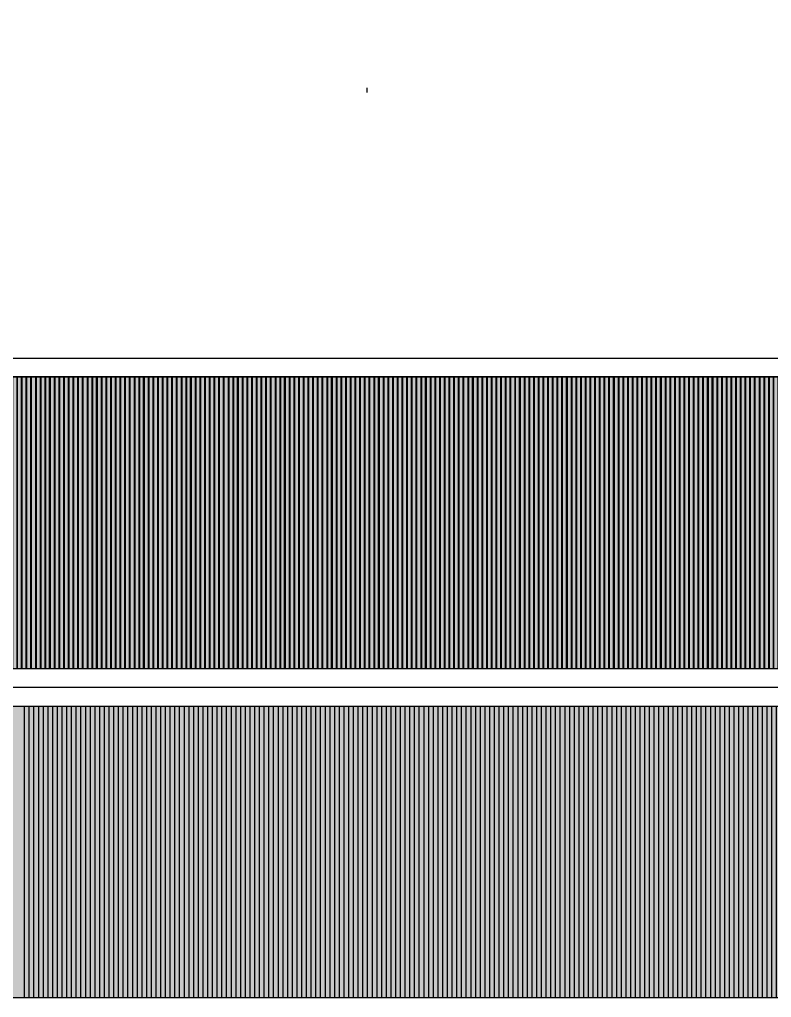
# Model space of a CAD drawing. Header units: millimetres. Extents: x -226 to 1784, y 10 to 1137.
# Drawn here: x 192.61 to 208.61, y 46.91 to 67.71 of the extents above; entities that cross this region are included whole.
import ezdxf

# ---------------------------------------------------------------- set-up
doc = ezdxf.new("R2010")
doc.units = ezdxf.units.MM
doc.linetypes.add('DOT', pattern=[6.35, 0, -6.35])
for name, color, linetype in [('График_G', 1, 'Continuous'), ('Кор сред грунта', 2, 'Continuous'), ('Макет', 7, 'Continuous'), ('Перешкоди', 7, 'Continuous')]:
    doc.layers.add(name, color=color, linetype=linetype)

# ---------------------------------------------------------------- blocks, each defined once
blk = doc.blocks.new('Кор_сред_грунта')
at = {"layer": 'Кор сред грунта'}
h = blk.add_hatch(color=256, dxfattribs=at)
h.dxf.hatch_style = 1
h.set_gradient(color1=(255, 255, 0), color2=(255, 255, 0), tint=0.59)
h.paths.add_polyline_path([(1.25, -201.893), (0.25, -201.893), (0.25, -208.093), (1.25, -208.093)])
for p, q in [((0.75, -201.893), (0.25, -201.893)), ((0.25, -201.893), (0.25, -208.093)), ((0.45, -201.893), (0.6, -201.893)), ((1.25, -201.893), (0.75, -201.893)), ((0.9, -201.893), (0.9, -201.893)), ((1.25, -208.093), (1.25, -201.893)), ((0.25, -208.093), (1.25, -208.093))]:
    blk.add_line(p, q, dxfattribs=at)
blk = doc.blocks.new('Корр_неб')
at = {"layer": 'График_G'}
h = blk.add_hatch(color=256, dxfattribs=at)
h.set_gradient(color1=(255, 0, 0), color2=(214, 0, 0), one_color=1, tint=0.42)
h.paths.add_polyline_path([(0.6, -208.893), (0, -208.893), (0, -215.093), (0.6, -215.093)])
for p, q in [((0, -208.893), (0.6, -208.893)), ((0.6, -208.893), (0.6, -215.093)), ((0, -215.093), (0.6, -215.093))]:
    blk.add_line(p, q, dxfattribs=at)

msp = doc.modelspace()

# ---------------------------------------------------------------- linework, layer by layer
at = {"layer": 'Макет', "linetype": 'DOT', "lineweight": -2}
msp.add_line((200, 227.508), (200, 60.507), dxfattribs=at)
at = {"layer": 'Макет', "lineweight": -2}
for p, q in [((20, 60.507), (390, 60.507)), ((20, 53.507), (390, 53.507))]:
    msp.add_line(p, q, dxfattribs=at)

# ---------------------------------------------------------------- block references
at = {"layer": 'Перешкоди'}
for name, p in [('Кор_сред_грунта', (191.403, 262)), ('Кор_сред_грунта', (191.41, 262)), ('Кор_сред_грунта', (191.503, 262)), ('Кор_сред_грунта', (191.51, 262)), ('Кор_сред_грунта', (191.603, 262)), ('Кор_сред_грунта', (191.61, 262)), ('Кор_сред_грунта', (191.703, 262)), ('Кор_сред_грунта', (191.71, 262)), ('Кор_сред_грунта', (191.803, 262)), ('Кор_сред_грунта', (191.81, 262)), ('Кор_сред_грунта', (191.903, 262)), ('Кор_сред_грунта', (191.91, 262)), ('Кор_сред_грунта', (192, 262)), ('Кор_сред_грунта', (192.003, 262)), ('Кор_сред_грунта', (192.01, 262)), ('Кор_сред_грунта', (192.103, 262)), ('Кор_сред_грунта', (192.11, 262)), ('Кор_сред_грунта', (192.203, 262)), ('Кор_сред_грунта', (192.21, 262)), ('Кор_сред_грунта', (192.303, 262)), ('Кор_сред_грунта', (192.31, 262)), ('Кор_сред_грунта', (192.403, 262)), ('Кор_сред_грунта', (192.41, 262)), ('Кор_сред_грунта', (192.503, 262)), ('Кор_сред_грунта', (192.51, 262)), ('Кор_сред_грунта', (192.603, 262)), ('Кор_сред_грунта', (192.61, 262)), ('Кор_сред_грунта', (192.703, 262)), ('Кор_сред_грунта', (192.71, 262)), ('Кор_сред_грунта', (192.803, 262)), ('Кор_сред_грунта', (192.81, 262)), ('Кор_сред_грунта', (192.903, 262)), ('Кор_сред_грунта', (192.91, 262)), ('Кор_сред_грунта', (193, 262)), ('Кор_сред_грунта', (193.003, 262)), ('Кор_сред_грунта', (193.01, 262)), ('Кор_сред_грунта', (193.103, 262)), ('Кор_сред_грунта', (193.11, 262)), ('Кор_сред_грунта', (193.203, 262)), ('Кор_сред_грунта', (193.21, 262)), ('Кор_сред_грунта', (193.303, 262)), ('Кор_сред_грунта', (193.31, 262)), ('Кор_сред_грунта', (193.403, 262)), ('Кор_сред_грунта', (193.41, 262)), ('Кор_сред_грунта', (193.503, 262)), ('Кор_сред_грунта', (193.51, 262)), ('Кор_сред_грунта', (193.603, 262)), ('Кор_сред_грунта', (193.61, 262)), ('Кор_сред_грунта', (193.703, 262)), ('Кор_сред_грунта', (193.71, 262)), ('Кор_сред_грунта', (193.803, 262)), ('Кор_сред_грунта', (193.81, 262)), ('Кор_сред_грунта', (193.903, 262)), ('Кор_сред_грунта', (193.91, 262)), ('Кор_сред_грунта', (194, 262)), ('Кор_сред_грунта', (194.003, 262)), ('Кор_сред_грунта', (194.01, 262)), ('Кор_сред_грунта', (194.103, 262)), ('Кор_сред_грунта', (194.11, 262)), ('Кор_сред_грунта', (194.203, 262)), ('Кор_сред_грунта', (194.21, 262)), ('Кор_сред_грунта', (194.303, 262)), ('Кор_сред_грунта', (194.31, 262)), ('Кор_сред_грунта', (194.403, 262)), ('Кор_сред_грунта', (194.41, 262)), ('Кор_сред_грунта', (194.503, 262)), ('Кор_сред_грунта', (194.51, 262)), ('Кор_сред_грунта', (194.603, 262)), ('Кор_сред_грунта', (194.61, 262)), ('Кор_сред_грунта', (194.703, 262)), ('Кор_сред_грунта', (194.71, 262)), ('Кор_сред_грунта', (194.803, 262)), ('Кор_сред_грунта', (194.81, 262)), ('Кор_сред_грунта', (194.903, 262)), ('Кор_сред_грунта', (194.91, 262)), ('Кор_сред_грунта', (195, 262)), ('Кор_сред_грунта', (195.003, 262)), ('Кор_сред_грунта', (195.01, 262)), ('Кор_сред_грунта', (195.103, 262)), ('Кор_сред_грунта', (195.11, 262)), ('Кор_сред_грунта', (195.203, 262)), ('Кор_сред_грунта', (195.21, 262)), ('Кор_сред_грунта', (195.303, 262)), ('Кор_сред_грунта', (195.31, 262)), ('Кор_сред_грунта', (195.403, 262)), ('Кор_сред_грунта', (195.41, 262)), ('Кор_сред_грунта', (195.503, 262)), ('Кор_сред_грунта', (195.51, 262)), ('Кор_сред_грунта', (195.603, 262)), ('Кор_сред_грунта', (195.61, 262)), ('Кор_сред_грунта', (195.703, 262)), ('Кор_сред_грунта', (195.71, 262)), ('Кор_сред_грунта', (195.803, 262)), ('Кор_сред_грунта', (195.81, 262)), ('Кор_сред_грунта', (195.903, 262)), ('Кор_сред_грунта', (195.91, 262)), ('Кор_сред_грунта', (196, 262)), ('Кор_сред_грунта', (196.003, 262)), ('Кор_сред_грунта', (196.01, 262)), ('Кор_сред_грунта', (196.103, 262)), ('Кор_сред_грунта', (196.11, 262)), ('Кор_сред_грунта', (196.203, 262)), ('Кор_сред_грунта', (196.21, 262)), ('Кор_сред_грунта', (196.303, 262)), ('Кор_сред_грунта', (196.31, 262)), ('Кор_сред_грунта', (196.403, 262)), ('Кор_сред_грунта', (196.41, 262)), ('Кор_сред_грунта', (196.503, 262)), ('Кор_сред_грунта', (196.51, 262)), ('Кор_сред_грунта', (196.603, 262)), ('Кор_сред_грунта', (196.61, 262)), ('Кор_сред_грунта', (196.703, 262)), ('Кор_сред_грунта', (196.71, 262)), ('Кор_сред_грунта', (196.803, 262)), ('Кор_сред_грунта', (196.81, 262)), ('Кор_сред_грунта', (196.903, 262)), ('Кор_сред_грунта', (196.91, 262)), ('Кор_сред_грунта', (197, 262)), ('Кор_сред_грунта', (197.003, 262)), ('Кор_сред_грунта', (197.01, 262)), ('Кор_сред_грунта', (197.103, 262)), ('Кор_сред_грунта', (197.11, 262)), ('Кор_сред_грунта', (197.203, 262)), ('Кор_сред_грунта', (197.21, 262)), ('Кор_сред_грунта', (197.303, 262)), ('Кор_сред_грунта', (197.31, 262)), ('Кор_сред_грунта', (197.403, 262)), ('Кор_сред_грунта', (197.41, 262)), ('Кор_сред_грунта', (197.503, 262)), ('Кор_сред_грунта', (197.51, 262)), ('Кор_сред_грунта', (197.603, 262)), ('Кор_сред_грунта', (197.61, 262)), ('Кор_сред_грунта', (197.703, 262)), ('Кор_сред_грунта', (197.71, 262)), ('Кор_сред_грунта', (197.803, 262)), ('Кор_сред_грунта', (197.81, 262)), ('Кор_сред_грунта', (197.903, 262)), ('Кор_сред_грунта', (197.91, 262)), ('Кор_сред_грунта', (198, 262)), ('Кор_сред_грунта', (198.003, 262)), ('Кор_сред_грунта', (198.01, 262)), ('Кор_сред_грунта', (198.103, 262)), ('Кор_сред_грунта', (198.11, 262)), ('Кор_сред_грунта', (198.203, 262)), ('Кор_сред_грунта', (198.21, 262)), ('Кор_сред_грунта', (198.303, 262)), ('Кор_сред_грунта', (198.31, 262)), ('Кор_сред_грунта', (198.403, 262)), ('Кор_сред_грунта', (198.41, 262)), ('Кор_сред_грунта', (198.503, 262)), ('Кор_сред_грунта', (198.51, 262)), ('Кор_сред_грунта', (198.603, 262)), ('Кор_сред_грунта', (198.61, 262)), ('Кор_сред_грунта', (198.703, 262)), ('Кор_сред_грунта', (198.71, 262)), ('Кор_сред_грунта', (198.803, 262)), ('Кор_сред_грунта', (198.81, 262)), ('Кор_сред_грунта', (198.903, 262)), ('Кор_сред_грунта', (198.91, 262)), ('Кор_сред_грунта', (199, 262)), ('Кор_сред_грунта', (199.003, 262)), ('Кор_сред_грунта', (199.01, 262)), ('Кор_сред_грунта', (199.103, 262)), ('Кор_сред_грунта', (199.11, 262)), ('Кор_сред_грунта', (199.203, 262)), ('Кор_сред_грунта', (199.21, 262)), ('Кор_сред_грунта', (199.303, 262)), ('Кор_сред_грунта', (199.31, 262)), ('Кор_сред_грунта', (199.403, 262)), ('Кор_сред_грунта', (199.41, 262)), ('Кор_сред_грунта', (199.503, 262)), ('Кор_сред_грунта', (199.51, 262)), ('Кор_сред_грунта', (199.603, 262)), ('Кор_сред_грунта', (199.61, 262)), ('Кор_сред_грунта', (199.703, 262)), ('Кор_сред_грунта', (199.71, 262)), ('Кор_сред_грунта', (199.803, 262)), ('Кор_сред_грунта', (199.81, 262)), ('Кор_сред_грунта', (199.903, 262)), ('Кор_сред_грунта', (199.91, 262)), ('Кор_сред_грунта', (200, 262)), ('Кор_сред_грунта', (200.003, 262)), ('Кор_сред_грунта', (200.01, 262)), ('Кор_сред_грунта', (200.103, 262)), ('Кор_сред_грунта', (200.11, 262)), ('Кор_сред_грунта', (200.203, 262)), ('Кор_сред_грунта', (200.21, 262)), ('Кор_сред_грунта', (200.303, 262)), ('Кор_сред_грунта', (200.31, 262)), ('Кор_сред_грунта', (200.403, 262)), ('Кор_сред_грунта', (200.41, 262)), ('Кор_сред_грунта', (200.503, 262)), ('Кор_сред_грунта', (200.51, 262)), ('Кор_сред_грунта', (200.603, 262)), ('Кор_сред_грунта', (200.61, 262)), ('Кор_сред_грунта', (200.703, 262)), ('Кор_сред_грунта', (200.71, 262)), ('Кор_сред_грунта', (200.803, 262)), ('Кор_сред_грунта', (200.81, 262)), ('Кор_сред_грунта', (200.903, 262)), ('Кор_сред_грунта', (200.91, 262)), ('Кор_сред_грунта', (201, 262)), ('Кор_сред_грунта', (201.003, 262)), ('Кор_сред_грунта', (201.01, 262)), ('Кор_сред_грунта', (201.103, 262)), ('Кор_сред_грунта', (201.11, 262)), ('Кор_сред_грунта', (201.203, 262)), ('Кор_сред_грунта', (201.21, 262)), ('Кор_сред_грунта', (201.303, 262)), ('Кор_сред_грунта', (201.31, 262)), ('Кор_сред_грунта', (201.403, 262)), ('Кор_сред_грунта', (201.41, 262)), ('Кор_сред_грунта', (201.503, 262)), ('Кор_сред_грунта', (201.51, 262)), ('Кор_сред_грунта', (201.603, 262)), ('Кор_сред_грунта', (201.61, 262)), ('Кор_сред_грунта', (201.703, 262)), ('Кор_сред_грунта', (201.71, 262)), ('Кор_сред_грунта', (201.803, 262)), ('Кор_сред_грунта', (201.81, 262)), ('Кор_сред_грунта', (201.903, 262)), ('Кор_сред_грунта', (201.91, 262)), ('Кор_сред_грунта', (202, 262)), ('Кор_сред_грунта', (202.003, 262)), ('Кор_сред_грунта', (202.01, 262)), ('Кор_сред_грунта', (202.103, 262)), ('Кор_сред_грунта', (202.11, 262)), ('Кор_сред_грунта', (202.203, 262)), ('Кор_сред_грунта', (202.21, 262)), ('Кор_сред_грунта', (202.303, 262)), ('Кор_сред_грунта', (202.31, 262)), ('Кор_сред_грунта', (202.403, 262)), ('Кор_сред_грунта', (202.41, 262)), ('Кор_сред_грунта', (202.503, 262)), ('Кор_сред_грунта', (202.51, 262)), ('Кор_сред_грунта', (202.603, 262)), ('Кор_сред_грунта', (202.61, 262)), ('Кор_сред_грунта', (202.703, 262)), ('Кор_сред_грунта', (202.71, 262)), ('Кор_сред_грунта', (202.803, 262)), ('Кор_сред_грунта', (202.81, 262)), ('Кор_сред_грунта', (202.903, 262)), ('Кор_сред_грунта', (202.91, 262)), ('Кор_сред_грунта', (203, 262)), ('Кор_сред_грунта', (203.003, 262)), ('Кор_сред_грунта', (203.01, 262)), ('Кор_сред_грунта', (203.103, 262)), ('Кор_сред_грунта', (203.11, 262)), ('Кор_сред_грунта', (203.203, 262)), ('Кор_сред_грунта', (203.21, 262)), ('Кор_сред_грунта', (203.303, 262)), ('Кор_сред_грунта', (203.31, 262)), ('Кор_сред_грунта', (203.403, 262)), ('Кор_сред_грунта', (203.41, 262)), ('Кор_сред_грунта', (203.503, 262)), ('Кор_сред_грунта', (203.51, 262)), ('Кор_сред_грунта', (203.603, 262)), ('Кор_сред_грунта', (203.61, 262)), ('Кор_сред_грунта', (203.703, 262)), ('Кор_сред_грунта', (203.71, 262)), ('Кор_сред_грунта', (203.803, 262)), ('Кор_сред_грунта', (203.81, 262)), ('Кор_сред_грунта', (203.903, 262)), ('Кор_сред_грунта', (203.91, 262)), ('Кор_сред_грунта', (204, 262)), ('Кор_сред_грунта', (204.003, 262)), ('Кор_сред_грунта', (204.01, 262)), ('Кор_сред_грунта', (204.103, 262)), ('Кор_сред_грунта', (204.11, 262)), ('Кор_сред_грунта', (204.203, 262)), ('Кор_сред_грунта', (204.21, 262)), ('Кор_сред_грунта', (204.303, 262)), ('Кор_сред_грунта', (204.31, 262)), ('Кор_сред_грунта', (204.403, 262)), ('Кор_сред_грунта', (204.41, 262)), ('Кор_сред_грунта', (204.503, 262)), ('Кор_сред_грунта', (204.51, 262)), ('Кор_сред_грунта', (204.603, 262)), ('Кор_сред_грунта', (204.61, 262)), ('Кор_сред_грунта', (204.703, 262)), ('Кор_сред_грунта', (204.71, 262)), ('Кор_сред_грунта', (204.803, 262)), ('Кор_сред_грунта', (204.81, 262)), ('Кор_сред_грунта', (204.903, 262)), ('Кор_сред_грунта', (204.91, 262)), ('Кор_сред_грунта', (205, 262)), ('Кор_сред_грунта', (205.003, 262)), ('Кор_сред_грунта', (205.01, 262)), ('Кор_сред_грунта', (205.103, 262)), ('Кор_сред_грунта', (205.11, 262)), ('Кор_сред_грунта', (205.203, 262)), ('Кор_сред_грунта', (205.21, 262)), ('Кор_сред_грунта', (205.303, 262)), ('Кор_сред_грунта', (205.31, 262)), ('Кор_сред_грунта', (205.403, 262)), ('Кор_сред_грунта', (205.41, 262)), ('Кор_сред_грунта', (205.503, 262)), ('Кор_сред_грунта', (205.51, 262)), ('Кор_сред_грунта', (205.603, 262)), ('Кор_сред_грунта', (205.61, 262)), ('Кор_сред_грунта', (205.703, 262)), ('Кор_сред_грунта', (205.71, 262)), ('Кор_сред_грунта', (205.803, 262)), ('Кор_сред_грунта', (205.81, 262)), ('Кор_сред_грунта', (205.903, 262)), ('Кор_сред_грунта', (205.91, 262)), ('Кор_сред_грунта', (206, 262)), ('Кор_сред_грунта', (206.003, 262)), ('Кор_сред_грунта', (206.01, 262)), ('Кор_сред_грунта', (206.1, 262)), ('Кор_сред_грунта', (206.103, 262)), ('Кор_сред_грунта', (206.11, 262)), ('Кор_сред_грунта', (206.203, 262)), ('Кор_сред_грунта', (206.21, 262)), ('Кор_сред_грунта', (206.303, 262)), ('Кор_сред_грунта', (206.31, 262)), ('Кор_сред_грунта', (206.403, 262)), ('Кор_сред_грунта', (206.41, 262)), ('Кор_сред_грунта', (206.503, 262)), ('Кор_сред_грунта', (206.51, 262)), ('Кор_сред_грунта', (206.603, 262)), ('Кор_сред_грунта', (206.61, 262)), ('Кор_сред_грунта', (206.703, 262)), ('Кор_сред_грунта', (206.71, 262)), ('Кор_сред_грунта', (206.803, 262)), ('Кор_сред_грунта', (206.81, 262)), ('Кор_сред_грунта', (206.903, 262)), ('Кор_сред_грунта', (206.91, 262)), ('Кор_сред_грунта', (207, 262)), ('Кор_сред_грунта', (207.003, 262)), ('Кор_сред_грунта', (207.01, 262)), ('Кор_сред_грунта', (207.103, 262)), ('Кор_сред_грунта', (207.11, 262)), ('Кор_сред_грунта', (207.203, 262)), ('Кор_сред_грунта', (207.21, 262)), ('Кор_сред_грунта', (207.303, 262)), ('Кор_сред_грунта', (207.31, 262)), ('Кор_сред_грунта', (207.403, 262)), ('Кор_сред_грунта', (207.41, 262)), ('Кор_сред_грунта', (207.503, 262)), ('Кор_сред_грунта', (207.51, 262)), ('Кор_сред_грунта', (207.603, 262)), ('Кор_сред_грунта', (207.61, 262)), ('Кор_сред_грунта', (207.703, 262)), ('Кор_сред_грунта', (207.71, 262)), ('Кор_сред_грунта', (207.803, 262)), ('Кор_сред_грунта', (207.81, 262)), ('Кор_сред_грунта', (207.903, 262)), ('Кор_сред_грунта', (207.91, 262)), ('Кор_сред_грунта', (208, 262)), ('Кор_сред_грунта', (208.003, 262)), ('Кор_сред_грунта', (208.01, 262)), ('Кор_сред_грунта', (208.103, 262)), ('Кор_сред_грунта', (208.11, 262)), ('Кор_сред_грунта', (208.203, 262)), ('Кор_сред_грунта', (208.21, 262)), ('Кор_сред_грунта', (208.303, 262)), ('Кор_сред_грунта', (208.31, 262)), ('Корр_неб', (192.11, 262)), ('Корр_неб', (192.21, 262)), ('Корр_неб', (192.31, 262)), ('Корр_неб', (192.41, 262)), ('Корр_неб', (192.51, 262)), ('Корр_неб', (192.61, 262)), ('Корр_неб', (192.71, 262)), ('Корр_неб', (192.81, 262)), ('Корр_неб', (192.91, 262)), ('Корр_неб', (193.01, 262)), ('Корр_неб', (193.11, 262)), ('Корр_неб', (193.21, 262)), ('Корр_неб', (193.31, 262)), ('Корр_неб', (193.41, 262)), ('Корр_неб', (193.51, 262)), ('Корр_неб', (193.61, 262)), ('Корр_неб', (193.71, 262)), ('Корр_неб', (193.81, 262)), ('Корр_неб', (193.91, 262)), ('Корр_неб', (194.01, 262)), ('Корр_неб', (194.11, 262)), ('Корр_неб', (194.21, 262)), ('Корр_неб', (194.31, 262)), ('Корр_неб', (194.41, 262)), ('Корр_неб', (194.51, 262)), ('Корр_неб', (194.61, 262)), ('Корр_неб', (194.71, 262)), ('Корр_неб', (194.81, 262)), ('Корр_неб', (194.91, 262)), ('Корр_неб', (195.01, 262)), ('Корр_неб', (195.11, 262)), ('Корр_неб', (195.21, 262)), ('Корр_неб', (195.31, 262)), ('Корр_неб', (195.41, 262)), ('Корр_неб', (195.51, 262)), ('Корр_неб', (195.61, 262)), ('Корр_неб', (195.71, 262)), ('Корр_неб', (195.81, 262)), ('Корр_неб', (195.91, 262)), ('Корр_неб', (196.01, 262)), ('Корр_неб', (196.11, 262)), ('Корр_неб', (196.21, 262)), ('Корр_неб', (196.31, 262)), ('Корр_неб', (196.41, 262)), ('Корр_неб', (196.51, 262)), ('Корр_неб', (196.61, 262)), ('Корр_неб', (196.71, 262)), ('Корр_неб', (196.81, 262)), ('Корр_неб', (196.91, 262)), ('Корр_неб', (197.01, 262)), ('Корр_неб', (197.11, 262)), ('Корр_неб', (197.21, 262)), ('Корр_неб', (197.31, 262)), ('Корр_неб', (197.41, 262)), ('Корр_неб', (197.51, 262)), ('Корр_неб', (197.61, 262)), ('Корр_неб', (197.71, 262)), ('Корр_неб', (197.81, 262)), ('Корр_неб', (197.91, 262)), ('Корр_неб', (198.01, 262)), ('Корр_неб', (198.11, 262)), ('Корр_неб', (198.21, 262)), ('Корр_неб', (198.31, 262)), ('Корр_неб', (198.41, 262)), ('Корр_неб', (198.51, 262)), ('Корр_неб', (198.61, 262)), ('Корр_неб', (198.71, 262)), ('Корр_неб', (198.81, 262)), ('Корр_неб', (198.91, 262)), ('Корр_неб', (199.01, 262)), ('Корр_неб', (199.11, 262)), ('Корр_неб', (199.21, 262)), ('Корр_неб', (199.31, 262)), ('Корр_неб', (199.41, 262)), ('Корр_неб', (199.51, 262)), ('Корр_неб', (199.61, 262)), ('Корр_неб', (199.71, 262)), ('Корр_неб', (199.81, 262)), ('Корр_неб', (199.91, 262)), ('Корр_неб', (200.01, 262)), ('Корр_неб', (200.11, 262)), ('Корр_неб', (200.21, 262)), ('Корр_неб', (200.31, 262)), ('Корр_неб', (200.41, 262)), ('Корр_неб', (200.51, 262)), ('Корр_неб', (200.61, 262)), ('Корр_неб', (200.71, 262)), ('Корр_неб', (200.81, 262)), ('Корр_неб', (200.91, 262)), ('Корр_неб', (201.01, 262)), ('Корр_неб', (201.11, 262)), ('Корр_неб', (201.21, 262)), ('Корр_неб', (201.31, 262)), ('Корр_неб', (201.41, 262)), ('Корр_неб', (201.51, 262)), ('Корр_неб', (201.61, 262)), ('Корр_неб', (201.71, 262)), ('Корр_неб', (201.81, 262)), ('Корр_неб', (201.91, 262)), ('Корр_неб', (202.01, 262)), ('Корр_неб', (202.11, 262)), ('Корр_неб', (202.21, 262)), ('Корр_неб', (202.31, 262)), ('Корр_неб', (202.41, 262)), ('Корр_неб', (202.51, 262)), ('Корр_неб', (202.61, 262)), ('Корр_неб', (202.71, 262)), ('Корр_неб', (202.81, 262)), ('Корр_неб', (202.91, 262)), ('Корр_неб', (203.01, 262)), ('Корр_неб', (203.11, 262)), ('Корр_неб', (203.21, 262)), ('Корр_неб', (203.31, 262)), ('Корр_неб', (203.41, 262)), ('Корр_неб', (203.51, 262)), ('Корр_неб', (203.61, 262)), ('Корр_неб', (203.71, 262)), ('Корр_неб', (203.81, 262)), ('Корр_неб', (203.91, 262)), ('Корр_неб', (204.01, 262)), ('Корр_неб', (204.11, 262)), ('Корр_неб', (204.21, 262)), ('Корр_неб', (204.31, 262)), ('Корр_неб', (204.41, 262)), ('Корр_неб', (204.51, 262)), ('Корр_неб', (204.61, 262)), ('Корр_неб', (204.71, 262)), ('Корр_неб', (204.81, 262)), ('Корр_неб', (204.91, 262)), ('Корр_неб', (205.01, 262)), ('Корр_неб', (205.11, 262)), ('Корр_неб', (205.21, 262)), ('Корр_неб', (205.31, 262)), ('Корр_неб', (205.41, 262)), ('Корр_неб', (205.51, 262)), ('Корр_неб', (205.61, 262)), ('Корр_неб', (205.71, 262)), ('Корр_неб', (205.81, 262)), ('Корр_неб', (205.91, 262)), ('Корр_неб', (206.01, 262)), ('Корр_неб', (206.11, 262)), ('Корр_неб', (206.21, 262)), ('Корр_неб', (206.31, 262)), ('Корр_неб', (206.41, 262)), ('Корр_неб', (206.51, 262)), ('Корр_неб', (206.61, 262)), ('Корр_неб', (206.71, 262)), ('Корр_неб', (206.81, 262)), ('Корр_неб', (206.91, 262)), ('Корр_неб', (207.01, 262)), ('Корр_неб', (207.11, 262)), ('Корр_неб', (207.21, 262)), ('Корр_неб', (207.31, 262)), ('Корр_неб', (207.41, 262)), ('Корр_неб', (207.51, 262)), ('Корр_неб', (207.61, 262)), ('Корр_неб', (207.71, 262)), ('Корр_неб', (207.81, 262)), ('Корр_неб', (207.91, 262)), ('Корр_неб', (208.01, 262)), ('Корр_неб', (208.11, 262)), ('Корр_неб', (208.21, 262)), ('Корр_неб', (208.31, 262)), ('Корр_неб', (208.41, 262)), ('Корр_неб', (208.51, 262)), ('Корр_неб', (208.61, 262))]:
    msp.add_blockref(name, p, dxfattribs=at)

doc.saveas('drawing.dxf')
